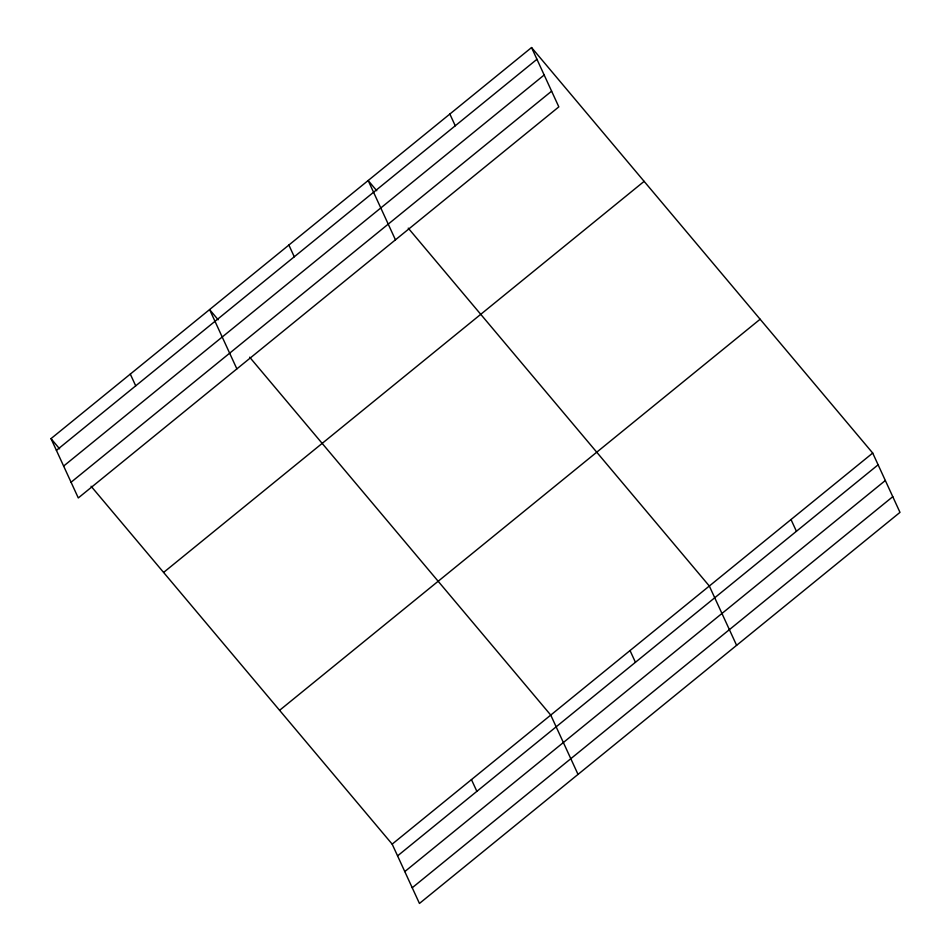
<?xml version="1.0" encoding="UTF-8"?>
<svg xmlns="http://www.w3.org/2000/svg" width="951" height="951" viewBox="0 0 951 951"><rect width="100%" height="100%" fill="white"/><g stroke="black" fill="none" stroke-linecap="round" stroke-linejoin="round"><path stroke-width="1.43" d="M531.55 47.55L558.831 106.869L78.291 497.944L51.009 438.625L531.55 47.55L872.709 453.056L899.991 512.375L419.45 903.45L392.169 844.131L91.082 486.246M56.418 450.37L536.946 59.295M63.634 466.061L544.174 74.998M71.075 482.24L551.616 91.165M163.596 572.443L644.124 181.368M279.582 710.314L760.122 319.239M392.169 844.131L872.709 453.056M397.577 855.876L878.106 464.813M404.793 871.58L885.333 480.505M412.235 887.747L892.775 496.684M376.751 190.723L368.168 180.512L395.45 239.83M408.241 228.145L709.327 586.03L736.609 645.349M218.171 319.774L209.589 309.562L236.87 368.881M249.661 357.196L550.748 715.081L578.03 774.399M51.009 438.625L59.592 448.824M791.018 519.543L796.415 531.288M449.859 114.037L455.256 125.782M630.038 650.555L635.434 662.3M288.878 245.037L294.275 256.794M471.458 779.606L476.867 791.351M130.299 374.088L135.708 385.844"/></g></svg>
